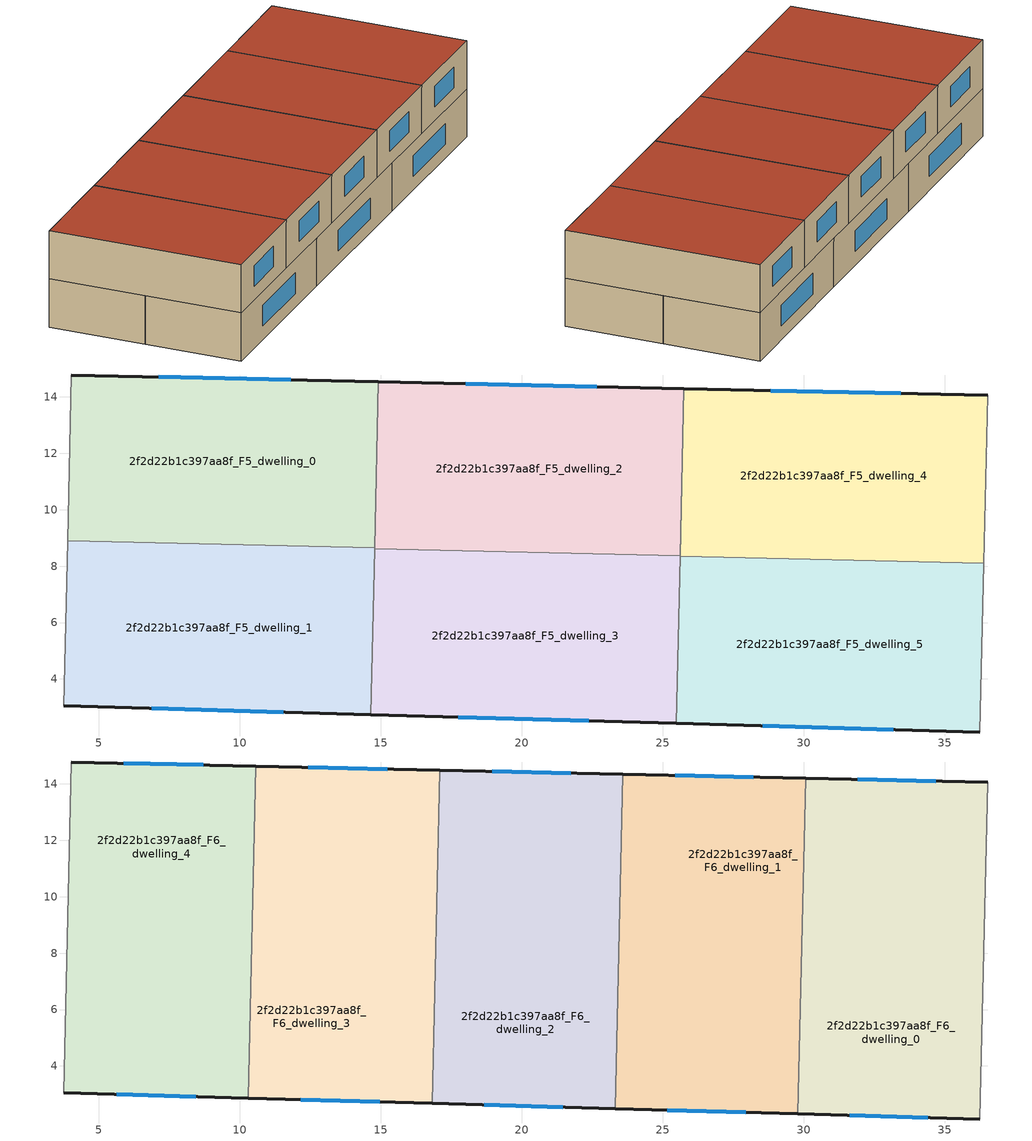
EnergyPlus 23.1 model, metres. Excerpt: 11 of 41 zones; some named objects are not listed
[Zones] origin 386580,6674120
2f2d22b1c397aa8f_F5_dwelling_0
 floor to 2f2d22b1c397aa8f_F4_dwelling_0 (EU_floor_Construction): 14.92,14.53 14.79,8.65 3.9,8.9 4.03,14.78 z15
 wall outside (EU_wall_Construction): 14.92,14.53 4.03,14.78 z15:18
 wall to 2f2d22b1c397aa8f_F5_dwelling_1 (EU_wall_Construction): 3.9,8.9 14.79,8.65 z15:18
 wall adiabatic (EU_wall_Construction): 4.03,14.78 3.9,8.9 z15:18
 wall to 2f2d22b1c397aa8f_F5_dwelling_2 (EU_wall_Construction): 14.79,8.65 14.92,14.53 z15:18
 window (EU_Window_Construction): 11.81,14.6 7.14,14.71 z15.86:17.14
2f2d22b1c397aa8f_F5_dwelling_1
 floor to 2f2d22b1c397aa8f_F4_dwelling_1 (EU_floor_Construction): 14.79,8.65 14.65,2.73 3.77,3.04 3.9,8.9 z15
 wall outside (EU_wall_Construction): 3.77,3.04 14.65,2.73 z15:18
 wall adiabatic (EU_wall_Construction): 3.9,8.9 3.77,3.04 z15:18
 wall to 2f2d22b1c397aa8f_F5_dwelling_3 (EU_wall_Construction): 14.65,2.73 14.79,8.62 z15:18
 wall to 2f2d22b1c397aa8f_F5_dwelling_2 (EU_wall_Construction): 14.79,8.62 14.79,8.65 z15:18
 window (EU_Window_Construction): 6.88,2.95 11.55,2.82 z15.86:17.14
2f2d22b1c397aa8f_F5_dwelling_2
 floor to 2f2d22b1c397aa8f_F4_dwelling_2 (EU_floor_Construction): 25.75,14.29 25.61,8.37 14.79,8.62 14.92,14.53 z15
 wall outside (EU_wall_Construction): 25.75,14.29 14.92,14.53 z15:18
 wall to 2f2d22b1c397aa8f_F5_dwelling_3 (EU_wall_Construction): 14.79,8.62 25.61,8.37 25.75,14.29 z15:18
 window (EU_Window_Construction): 22.66,14.36 18.02,14.46 z15.86:17.14
 ceiling adiabatic (EU_roof_Construction): 25.61,8.37 25.75,14.29 23.59,14.34 23.45,8.42 z18
2f2d22b1c397aa8f_F5_dwelling_3
 floor to 2f2d22b1c397aa8f_F4_dwelling_3 (EU_floor_Construction): 25.61,8.37 25.48,2.43 14.65,2.73 14.79,8.62 z15
 wall outside (EU_wall_Construction): 14.65,2.73 25.48,2.43 z15:18
 wall to 2f2d22b1c397aa8f_F5_dwelling_4 (EU_wall_Construction): 25.61,8.35 25.75,14.29 z15:18
 wall to 2f2d22b1c397aa8f_F5_dwelling_5 (EU_wall_Construction): 25.48,2.43 25.61,8.35 z15:18
 window (EU_Window_Construction): 17.75,2.65 22.39,2.51 z15.86:17.14
 ceiling adiabatic (EU_roof_Construction): 25.48,2.43 25.61,8.37 23.45,8.42 23.32,2.49 z18
2f2d22b1c397aa8f_F5_dwelling_4
 floor to 2f2d22b1c397aa8f_F4_dwelling_4 (EU_floor_Construction): 36.52,14.05 36.38,8.1 25.61,8.35 25.75,14.29 z15
 wall outside (EU_wall_Construction): 36.52,14.05 25.75,14.29 z15:18
 wall to 2f2d22b1c397aa8f_F5_dwelling_5 (EU_wall_Construction): 25.61,8.35 36.38,8.1 z15:18
 wall adiabatic (EU_wall_Construction): 36.38,8.1 36.52,14.05 z15:18
 window (EU_Window_Construction): 33.44,14.12 28.83,14.22 z15.86:17.14
2f2d22b1c397aa8f_F5_dwelling_5
 floor to 2f2d22b1c397aa8f_F4_dwelling_5 (EU_floor_Construction): 36.38,8.1 36.24,2.12 25.48,2.43 25.61,8.35 z15
 wall outside (EU_wall_Construction): 25.48,2.43 36.24,2.12 z15:18
 wall adiabatic (EU_wall_Construction): 36.24,2.12 36.38,8.1 z15:18
 window (EU_Window_Construction): 28.55,2.34 33.17,2.21 z15.86:17.14
2f2d22b1c397aa8f_F6_dwelling_0
 floor to 2f2d22b1c397aa8f_F5_dwelling_5 (EU_floor_Construction): 36.38,8.1 36.24,2.12 29.79,2.3 29.93,8.25 z18
 floor to 2f2d22b1c397aa8f_F5_dwelling_4 (EU_floor_Construction): 36.52,14.05 36.38,8.1 29.93,8.25 30.06,14.2 z18
 wall outside (EU_wall_Construction): 36.52,14.05 30.06,14.2 / 29.79,2.3 36.24,2.12 z18:21
 wall adiabatic (EU_wall_Construction): 36.24,2.12 36.52,14.05 z18:21
 wall to 2f2d22b1c397aa8f_F6_dwelling_1 (EU_wall_Construction): 30.06,14.2 29.79,2.3 z18:21
 window (EU_Window_Construction): 34.67,14.09 31.91,14.16 / 31.63,2.25 34.4,2.17 z18.86:20.14
 roof outside (EU_roof_Construction): 36.24,2.12 36.52,14.05 30.06,14.2 29.79,2.3 z21
2f2d22b1c397aa8f_F6_dwelling_1
 floor to 2f2d22b1c397aa8f_F5_dwelling_5 (EU_floor_Construction): 29.93,8.25 29.79,2.3 25.48,2.43 25.61,8.35 z18
 floor to 2f2d22b1c397aa8f_F5_dwelling_4 (EU_floor_Construction): 30.06,14.2 29.93,8.25 25.61,8.35 25.75,14.29 z18
 floor adiabatic (EU_floor_Construction): 25.75,14.29 25.48,2.43 23.32,2.49 23.59,14.34 z18
 wall outside (EU_wall_Construction): 23.32,2.49 29.79,2.3 / 30.06,14.2 23.59,14.34 z18:21
 wall to 2f2d22b1c397aa8f_F6_dwelling_2 (EU_wall_Construction): 23.59,14.34 23.32,2.49 z18:21
 window (EU_Window_Construction): 25.17,2.43 27.94,2.36 / 28.21,14.24 25.44,14.3 z18.86:20.14
 roof outside (EU_roof_Construction): 29.79,2.3 30.06,14.2 23.59,14.34 23.32,2.49 z21
2f2d22b1c397aa8f_F6_dwelling_2
 floor to 2f2d22b1c397aa8f_F5_dwelling_2 (EU_floor_Construction): 23.59,14.34 23.45,8.42 16.96,8.57 17.09,14.48 z18
 floor to 2f2d22b1c397aa8f_F5_dwelling_3 (EU_floor_Construction): 23.45,8.42 23.32,2.49 16.82,2.67 16.96,8.57 z18
 wall outside (EU_wall_Construction): 16.82,2.67 23.32,2.49 / 23.59,14.34 17.09,14.49 z18:21
 wall to 2f2d22b1c397aa8f_F6_dwelling_3 (EU_wall_Construction): 17.09,14.49 16.82,2.67 z18:21
 window (EU_Window_Construction): 18.68,2.62 21.46,2.54 / 21.73,14.38 18.95,14.44 z18.86:20.14
 roof outside (EU_roof_Construction): 23.32,2.49 23.59,14.34 17.09,14.49 16.82,2.67 z21
2f2d22b1c397aa8f_F6_dwelling_3
 floor to 2f2d22b1c397aa8f_F5_dwelling_1 (EU_floor_Construction): 14.79,8.65 14.65,2.73 10.31,2.86 10.44,8.75 z18
 floor to 2f2d22b1c397aa8f_F5_dwelling_0 (EU_floor_Construction): 14.92,14.53 14.79,8.65 10.44,8.75 10.58,14.63 z18
 floor to 2f2d22b1c397aa8f_F5_dwelling_2 (EU_floor_Construction): 17.09,14.48 16.96,8.57 14.79,8.62 14.92,14.53 z18
 floor to 2f2d22b1c397aa8f_F5_dwelling_3 (EU_floor_Construction): 16.96,8.57 16.82,2.67 14.65,2.73 14.79,8.62 z18
 wall outside (EU_wall_Construction): 10.31,2.86 16.82,2.67 / 17.09,14.49 10.58,14.63 z18:21
 wall to 2f2d22b1c397aa8f_F6_dwelling_4 (EU_wall_Construction): 10.58,14.63 10.31,2.86 z18:21
 window (EU_Window_Construction): 12.17,2.8 14.96,2.72 / 15.23,14.53 12.44,14.59 z18.86:20.14
 roof outside (EU_roof_Construction): 16.82,2.67 17.09,14.49 10.58,14.63 10.31,2.86 z21
2f2d22b1c397aa8f_F6_dwelling_4
 floor to 2f2d22b1c397aa8f_F5_dwelling_0 (EU_floor_Construction): 10.58,14.63 10.44,8.75 3.9,8.9 4.03,14.78 z18
 floor to 2f2d22b1c397aa8f_F5_dwelling_1 (EU_floor_Construction): 10.44,8.75 10.31,2.86 3.77,3.04 3.9,8.9 z18
 wall outside (EU_wall_Construction): 3.77,3.04 10.31,2.86 / 10.58,14.63 4.03,14.78 z18:21
 wall adiabatic (EU_wall_Construction): 4.03,14.78 3.77,3.04 z18:21
 window (EU_Window_Construction): 5.64,2.99 8.44,2.91 / 8.71,14.67 5.9,14.73 z18.86:20.14
 roof outside (EU_roof_Construction): 10.31,2.86 10.58,14.63 4.03,14.78 3.77,3.04 z21
[Building]
EU S2 Campaign: North Axis=0; Terrain=City; Solar Distribution=FullExterior
[Site:Location]
Helsinki-Vantaa.AP: Latitude=60.317; Longitude=24.963; Time Zone=2; Elevation=54.6
[SizingPeriod:WeatherFileDays]
AnnualSizingPeriod: Begin Month=1; Begin Day of Month=1; End Month=12; End Day of Month=31; Day of Week for Start Day=Monday; Use Weather File Daylight Saving Period=No; Use Weather File Rain and Snow Indicators=No
[MATERIAL]
EU_InternalMass_Material: Roughness=MediumRough; Thickness=0.1; Conductivity=1; Density=1800; Specific Heat=900; Thermal Absorptance=0.9; Solar Absorptance=0.7; Visible Absorptance=0.7
[MATERIAL:NOMASS] Roughness=MediumRough; Thermal Absorptance=0.9; Solar Absorptance=0.7; Visible Absorptance=0.7
Name | Thermal Resistance
EU_wall_NoMass | 1.10183
EU_roof_NoMass; EU_floor_NoMass | 1.70606
[WINDOWMATERIAL:SIMPLEGLAZINGSYSTEM]
EU_Window_SimpleGlazing: UFactor=3.11035; Solar Heat Gain Coefficient=0.8; Visible Transmittance=0.8
[CONSTRUCTION]
EU_wall_Construction: EU_wall_NoMass
EU_roof_Construction: EU_roof_NoMass
EU_floor_Construction: EU_floor_NoMass
EU_Window_Construction: EU_Window_SimpleGlazing
EU_InternalMass_Construction: EU_InternalMass_Material
[ZONE] Type=1; Multiplier=1; Ceiling Height=autocalculate; Floor Area=autocalculate; Part of Total Floor Area=Yes
Name | Volume
2f2d22b1c397aa8f_F5_dwelling_0 | 192.255
2f2d22b1c397aa8f_F6_dwelling_0 | 230.722
2f2d22b1c397aa8f_F5_dwelling_1 | 192.267
2f2d22b1c397aa8f_F6_dwelling_1 | 230.715
2f2d22b1c397aa8f_F5_dwelling_2 | 192.246
2f2d22b1c397aa8f_F6_dwelling_2 | 230.719
2f2d22b1c397aa8f_F5_dwelling_3 | 192.264
2f2d22b1c397aa8f_F6_dwelling_3 | 230.7
2f2d22b1c397aa8f_F5_dwelling_4 | 192.27
2f2d22b1c397aa8f_F6_dwelling_4 | 230.734
2f2d22b1c397aa8f_F5_dwelling_5 | 192.259
[INTERNALMASS] Construction=EU_InternalMass_Construction
Name | Zone or ZoneList | Surface Area
2f2d22b1c397aa8f_F5_dwelling_0_EU_InternalMass | 2f2d22b1c397aa8f_F5_dwelling_0 | 64.0848
2f2d22b1c397aa8f_F5_dwelling_1_EU_InternalMass | 2f2d22b1c397aa8f_F5_dwelling_1 | 64.0892
2f2d22b1c397aa8f_F5_dwelling_2_EU_InternalMass | 2f2d22b1c397aa8f_F5_dwelling_2 | 64.0821
2f2d22b1c397aa8f_F5_dwelling_3_EU_InternalMass | 2f2d22b1c397aa8f_F5_dwelling_3 | 64.0898
2f2d22b1c397aa8f_F5_dwelling_4_EU_InternalMass | 2f2d22b1c397aa8f_F5_dwelling_4 | 64.0901
2f2d22b1c397aa8f_F5_dwelling_5_EU_InternalMass | 2f2d22b1c397aa8f_F5_dwelling_5 | 64.0864
2f2d22b1c397aa8f_F6_dwelling_0_EU_InternalMass | 2f2d22b1c397aa8f_F6_dwelling_0 | 76.9076
2f2d22b1c397aa8f_F6_dwelling_1_EU_InternalMass | 2f2d22b1c397aa8f_F6_dwelling_1 | 76.905
2f2d22b1c397aa8f_F6_dwelling_2_EU_InternalMass | 2f2d22b1c397aa8f_F6_dwelling_2 | 76.9063
2f2d22b1c397aa8f_F6_dwelling_3_EU_InternalMass | 2f2d22b1c397aa8f_F6_dwelling_3 | 76.9001
2f2d22b1c397aa8f_F6_dwelling_4_EU_InternalMass | 2f2d22b1c397aa8f_F6_dwelling_4 | 76.9114
[OTHEREQUIPMENT] Fuel Type=Electricity; Design Level Calculation Method=Watts/Area; Power per Zone Floor Area=1; Fraction Latent=0; Fraction Radiant=0; Fraction Lost=0; Carbon Dioxide Generation Rate=0; EndUse Subcategory=EU_Step8_InternalGains
Name | Zone or ZoneList or Space or SpaceList | Schedule
EU_Step8_InternalGain_2f2d22b1c397aa8f_F5_dwelling_0_f000 | 2f2d22b1c397aa8f_F5_dwelling_0 | EU_Step8_GainSchedule_2f2d22b1c397aa8f_F5_dwelling_0_f000
EU_Step8_InternalGain_2f2d22b1c397aa8f_F5_dwelling_1_f000 | 2f2d22b1c397aa8f_F5_dwelling_1 | EU_Step8_GainSchedule_2f2d22b1c397aa8f_F5_dwelling_1_f000
EU_Step8_InternalGain_2f2d22b1c397aa8f_F5_dwelling_2_f000 | 2f2d22b1c397aa8f_F5_dwelling_2 | EU_Step8_GainSchedule_2f2d22b1c397aa8f_F5_dwelling_2_f000
EU_Step8_InternalGain_2f2d22b1c397aa8f_F5_dwelling_3_f000 | 2f2d22b1c397aa8f_F5_dwelling_3 | EU_Step8_GainSchedule_2f2d22b1c397aa8f_F5_dwelling_3_f000
EU_Step8_InternalGain_2f2d22b1c397aa8f_F5_dwelling_4_f000 | 2f2d22b1c397aa8f_F5_dwelling_4 | EU_Step8_GainSchedule_2f2d22b1c397aa8f_F5_dwelling_4_f000
EU_Step8_InternalGain_2f2d22b1c397aa8f_F5_dwelling_5_f000 | 2f2d22b1c397aa8f_F5_dwelling_5 | EU_Step8_GainSchedule_2f2d22b1c397aa8f_F5_dwelling_5_f000
EU_Step8_InternalGain_2f2d22b1c397aa8f_F6_dwelling_0_f000 | 2f2d22b1c397aa8f_F6_dwelling_0 | EU_Step8_GainSchedule_2f2d22b1c397aa8f_F6_dwelling_0_f000
EU_Step8_InternalGain_2f2d22b1c397aa8f_F6_dwelling_1_f000 | 2f2d22b1c397aa8f_F6_dwelling_1 | EU_Step8_GainSchedule_2f2d22b1c397aa8f_F6_dwelling_1_f000
EU_Step8_InternalGain_2f2d22b1c397aa8f_F6_dwelling_2_f000 | 2f2d22b1c397aa8f_F6_dwelling_2 | EU_Step8_GainSchedule_2f2d22b1c397aa8f_F6_dwelling_2_f000
EU_Step8_InternalGain_2f2d22b1c397aa8f_F6_dwelling_3_f000 | 2f2d22b1c397aa8f_F6_dwelling_3 | EU_Step8_GainSchedule_2f2d22b1c397aa8f_F6_dwelling_3_f000
EU_Step8_InternalGain_2f2d22b1c397aa8f_F6_dwelling_4_f000 | 2f2d22b1c397aa8f_F6_dwelling_4 | EU_Step8_GainSchedule_2f2d22b1c397aa8f_F6_dwelling_4_f000
[ZONEVENTILATION:DESIGNFLOWRATE] Schedule=EU_AlwaysOn; Design Flow Rate Calculation Method=AirChanges/Hour; Air Changes per Hour=0.756316; Ventilation Type=Natural; Fan Pressure Rise=0; Fan Total Efficiency=1; Constant Term Coefficient=1; Temperature Term Coefficient=0; Velocity Term Coefficient=0; Velocity Squared Term Coefficient=0; Minimum Indoor Temperature=-100; Maximum Indoor Temperature=100; Delta Temperature=-100; Minimum Outdoor Temperature=-100; Maximum Outdoor Temperature=100; Maximum Wind Speed=40
Name | Zone or ZoneList or Space or SpaceList
EU_ConstantAir_2f2d22b1c397aa8f_F5_dwelling_0 | 2f2d22b1c397aa8f_F5_dwelling_0
EU_ConstantAir_2f2d22b1c397aa8f_F5_dwelling_1 | 2f2d22b1c397aa8f_F5_dwelling_1
EU_ConstantAir_2f2d22b1c397aa8f_F5_dwelling_2 | 2f2d22b1c397aa8f_F5_dwelling_2
EU_ConstantAir_2f2d22b1c397aa8f_F5_dwelling_3 | 2f2d22b1c397aa8f_F5_dwelling_3
EU_ConstantAir_2f2d22b1c397aa8f_F5_dwelling_4 | 2f2d22b1c397aa8f_F5_dwelling_4
EU_ConstantAir_2f2d22b1c397aa8f_F5_dwelling_5 | 2f2d22b1c397aa8f_F5_dwelling_5
EU_ConstantAir_2f2d22b1c397aa8f_F6_dwelling_0 | 2f2d22b1c397aa8f_F6_dwelling_0
EU_ConstantAir_2f2d22b1c397aa8f_F6_dwelling_1 | 2f2d22b1c397aa8f_F6_dwelling_1
EU_ConstantAir_2f2d22b1c397aa8f_F6_dwelling_2 | 2f2d22b1c397aa8f_F6_dwelling_2
EU_ConstantAir_2f2d22b1c397aa8f_F6_dwelling_3 | 2f2d22b1c397aa8f_F6_dwelling_3
EU_ConstantAir_2f2d22b1c397aa8f_F6_dwelling_4 | 2f2d22b1c397aa8f_F6_dwelling_4
[HVACTEMPLATE:ZONE:IDEALLOADSAIRSYSTEM] System Availability Schedule=EU_AlwaysOn; Maximum Heating Supply Air Temperature=50; Minimum Cooling Supply Air Temperature=13; Maximum Heating Supply Air Humidity Ratio=0.0156; Minimum Cooling Supply Air Humidity Ratio=0.0077; Heating Limit=NoLimit; Cooling Limit=NoLimit; Heating Availability Schedule=EU_AlwaysOn; Cooling Availability Schedule=EU_CoolingOff; Dehumidification Control Type=ConstantSensibleHeatRatio; Cooling Sensible Heat Ratio=0.7; Dehumidification Setpoint=60; Humidification Control Type=None; Humidification Setpoint=30; Outdoor Air Method=None; Outdoor Air Flow Rate per Person=0.00944; Outdoor Air Flow Rate per Zone Floor Area=0; Outdoor Air Flow Rate per Zone=0; Demand Controlled Ventilation Type=None; Outdoor Air Economizer Type=NoEconomizer; Heat Recovery Type=None; Sensible Heat Recovery Effectiveness=0.7; Latent Heat Recovery Effectiveness=0.65
Name | Template Thermostat
2f2d22b1c397aa8f_F5_dwelling_0 | EU_HeatOnly_2f2d22b1c397aa8f_F5_dwelling_0
2f2d22b1c397aa8f_F5_dwelling_1 | EU_HeatOnly_2f2d22b1c397aa8f_F5_dwelling_1
2f2d22b1c397aa8f_F5_dwelling_2 | EU_HeatOnly_2f2d22b1c397aa8f_F5_dwelling_2
2f2d22b1c397aa8f_F5_dwelling_3 | EU_HeatOnly_2f2d22b1c397aa8f_F5_dwelling_3
2f2d22b1c397aa8f_F5_dwelling_4 | EU_HeatOnly_2f2d22b1c397aa8f_F5_dwelling_4
2f2d22b1c397aa8f_F5_dwelling_5 | EU_HeatOnly_2f2d22b1c397aa8f_F5_dwelling_5
2f2d22b1c397aa8f_F6_dwelling_0 | EU_HeatOnly_2f2d22b1c397aa8f_F6_dwelling_0
2f2d22b1c397aa8f_F6_dwelling_1 | EU_HeatOnly_2f2d22b1c397aa8f_F6_dwelling_1
2f2d22b1c397aa8f_F6_dwelling_2 | EU_HeatOnly_2f2d22b1c397aa8f_F6_dwelling_2
2f2d22b1c397aa8f_F6_dwelling_3 | EU_HeatOnly_2f2d22b1c397aa8f_F6_dwelling_3
2f2d22b1c397aa8f_F6_dwelling_4 | EU_HeatOnly_2f2d22b1c397aa8f_F6_dwelling_4
[SIZING:ZONE] Zone Cooling Design Supply Air Temperature Input Method=SupplyAirTemperature; Zone Cooling Design Supply Air Temperature=13; Zone Heating Design Supply Air Temperature Input Method=SupplyAirTemperature; Zone Heating Design Supply Air Temperature=50; Zone Cooling Design Supply Air Humidity Ratio=0.008; Zone Heating Design Supply Air Humidity Ratio=0.008; Cooling Design Air Flow Method=DesignDay; Cooling Design Air Flow Rate=0; Cooling Minimum Air Flow per Zone Floor Area=0.000762; Cooling Minimum Air Flow=0; Cooling Minimum Air Flow Fraction=0.2; Heating Design Air Flow Method=DesignDay; Heating Design Air Flow Rate=0; Heating Maximum Air Flow per Zone Floor Area=0.002032; Heating Maximum Air Flow=0.141576; Heating Maximum Air Flow Fraction=0.3; Account for Dedicated Outdoor Air System=No; Dedicated Outdoor Air System Control Strategy=NeutralSupplyAir; Dedicated Outdoor Air Low Setpoint Temperature for Design=autosize; Dedicated Outdoor Air High Setpoint Temperature for Design=autosize; Zone Load Sizing Method=Sensible Load Only No Latent Load; Zone Latent Cooling Design Supply Air Humidity Ratio Input Method=HumidityRatioDifference; Zone Cooling Design Supply Air Humidity Ratio Difference=0.005; Zone Latent Heating Design Supply Air Humidity Ratio Input Method=HumidityRatioDifference; Zone Humidification Design Supply Air Humidity Ratio Difference=0.005
2f2d22b1c397aa8f_F5_dwelling_0; 2f2d22b1c397aa8f_F5_dwelling_1; 2f2d22b1c397aa8f_F5_dwelling_2; 2f2d22b1c397aa8f_F5_dwelling_3; 2f2d22b1c397aa8f_F5_dwelling_4; 2f2d22b1c397aa8f_F5_dwelling_5; 2f2d22b1c397aa8f_F6_dwelling_0; 2f2d22b1c397aa8f_F6_dwelling_1; 2f2d22b1c397aa8f_F6_dwelling_2; 2f2d22b1c397aa8f_F6_dwelling_3; 2f2d22b1c397aa8f_F6_dwelling_4
[SCHEDULE:CONSTANT]
Name | Hourly Value
EU_AlwaysOn | 1
EU_CoolingOff | 0
[SCHEDULE:FILE] Column Number=1; Rows to Skip at Top=0; Number of Hours of Data=8760; Column Separator=Comma; Interpolate to Timestep=No; Minutes per Item=60; Adjust Schedule for Daylight Savings=Yes
Name | File
EU_Step8_GainSchedule_2f2d22b1c397aa8f_F5_dwelling_0_f000 | ../../schedules/2f2d22b1c397aa8f/2f2d22b1c397aa8f_F5_dwelling_0_f000_gain.csv
EU_Step8_GainSchedule_2f2d22b1c397aa8f_F5_dwelling_1_f000 | ../../schedules/2f2d22b1c397aa8f/2f2d22b1c397aa8f_F5_dwelling_1_f000_gain.csv
EU_Step8_GainSchedule_2f2d22b1c397aa8f_F5_dwelling_2_f000 | ../../schedules/2f2d22b1c397aa8f/2f2d22b1c397aa8f_F5_dwelling_2_f000_gain.csv
EU_Step8_GainSchedule_2f2d22b1c397aa8f_F5_dwelling_3_f000 | ../../schedules/2f2d22b1c397aa8f/2f2d22b1c397aa8f_F5_dwelling_3_f000_gain.csv
EU_Step8_GainSchedule_2f2d22b1c397aa8f_F5_dwelling_4_f000 | ../../schedules/2f2d22b1c397aa8f/2f2d22b1c397aa8f_F5_dwelling_4_f000_gain.csv
EU_Step8_GainSchedule_2f2d22b1c397aa8f_F5_dwelling_5_f000 | ../../schedules/2f2d22b1c397aa8f/2f2d22b1c397aa8f_F5_dwelling_5_f000_gain.csv
EU_Step8_GainSchedule_2f2d22b1c397aa8f_F6_dwelling_0_f000 | ../../schedules/2f2d22b1c397aa8f/2f2d22b1c397aa8f_F6_dwelling_0_f000_gain.csv
EU_Step8_GainSchedule_2f2d22b1c397aa8f_F6_dwelling_1_f000 | ../../schedules/2f2d22b1c397aa8f/2f2d22b1c397aa8f_F6_dwelling_1_f000_gain.csv
EU_Step8_GainSchedule_2f2d22b1c397aa8f_F6_dwelling_2_f000 | ../../schedules/2f2d22b1c397aa8f/2f2d22b1c397aa8f_F6_dwelling_2_f000_gain.csv
EU_Step8_GainSchedule_2f2d22b1c397aa8f_F6_dwelling_3_f000 | ../../schedules/2f2d22b1c397aa8f/2f2d22b1c397aa8f_F6_dwelling_3_f000_gain.csv
EU_Step8_GainSchedule_2f2d22b1c397aa8f_F6_dwelling_4_f000 | ../../schedules/2f2d22b1c397aa8f/2f2d22b1c397aa8f_F6_dwelling_4_f000_gain.csv
